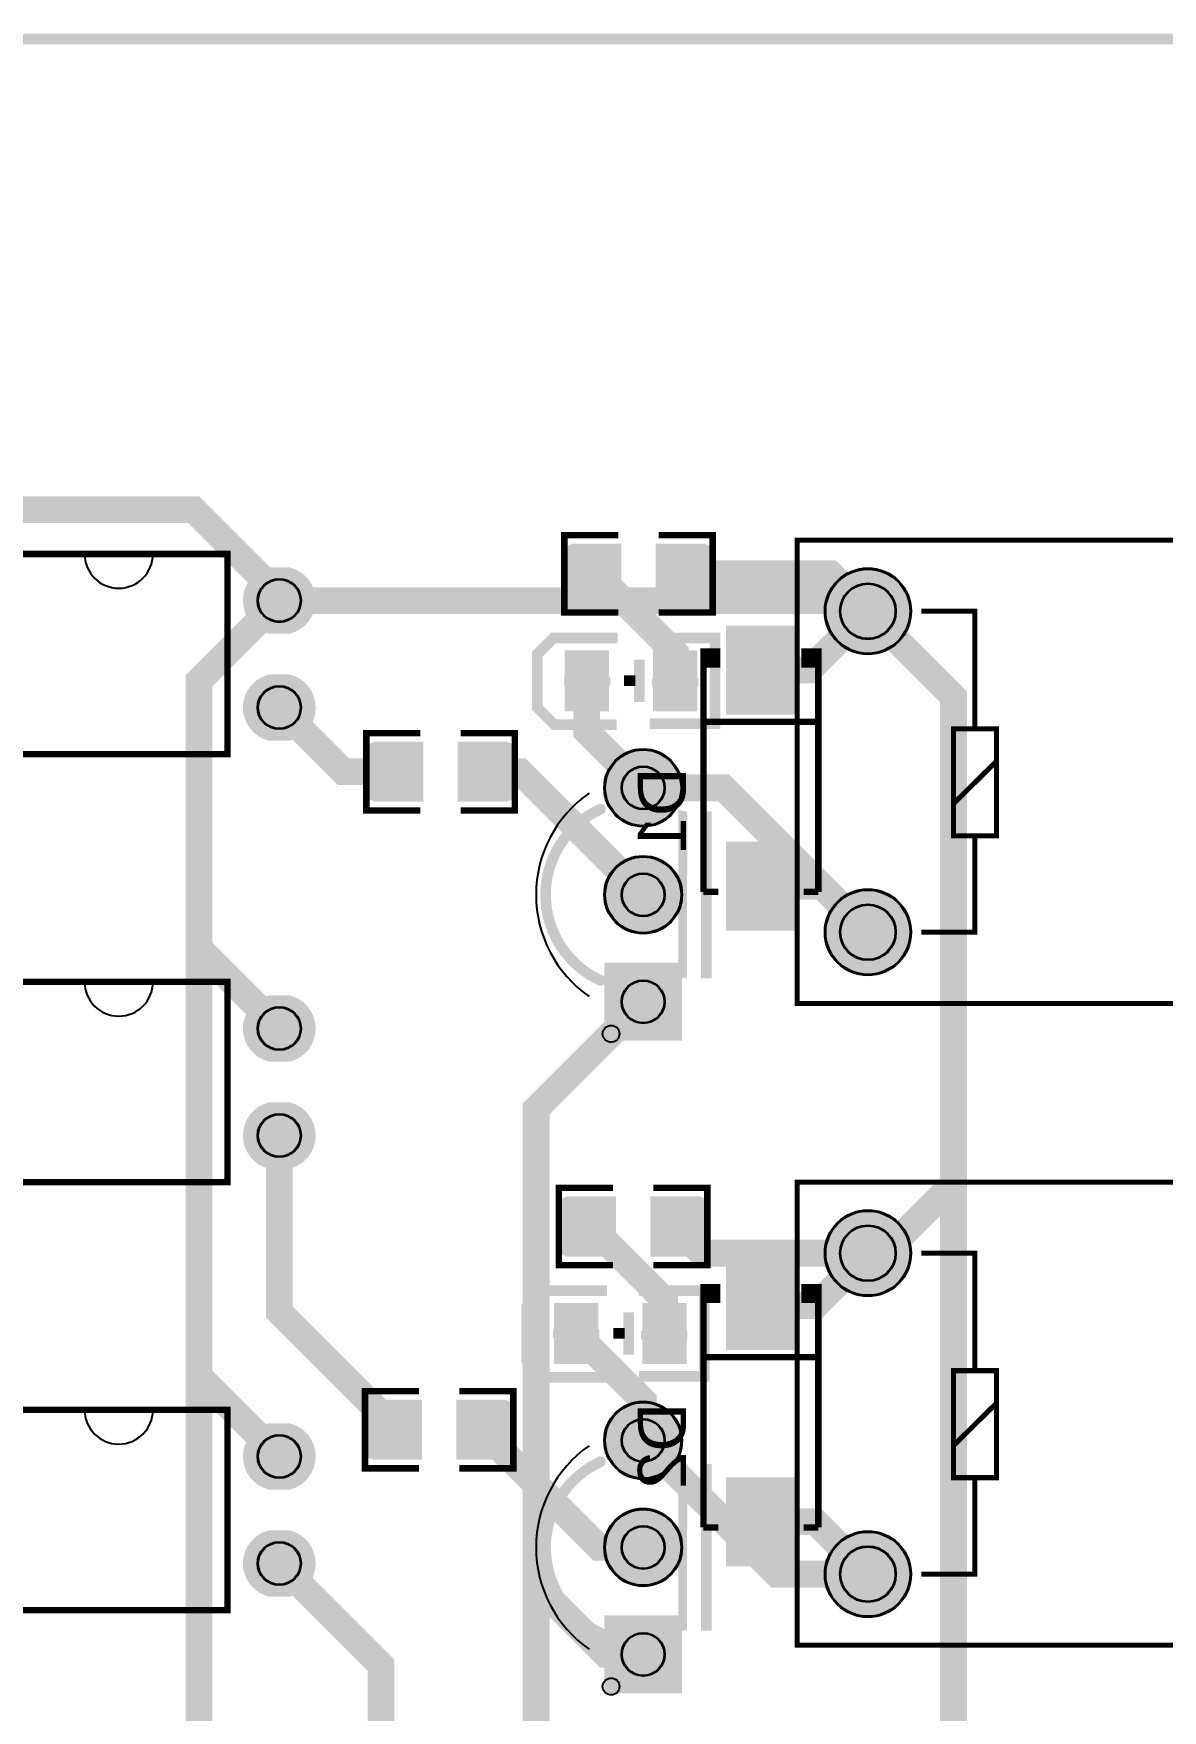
# Model space of a CAD drawing. Extents: x 2462 to 6780, y 1105 to 4890.
# Drawn here: x 4670 to 5725, y 3323 to 4890 of the extents above; entities that cross this region are included whole.
import ezdxf

# ---------------------------------------------------------------- set-up
doc = ezdxf.new("R2010")
doc.units = 9
for name, color, linetype, true_color in [('BoardOutLine', 7, 'Continuous', 0xff00ff), ('BottomLayer', 7, 'Continuous', 0x0000ff), ('BottomPasteMaskLayer', 7, 'Continuous', 0x800000), ('BottomSilkLayer', 7, 'Continuous', 0x66cc33), ('BottomSolderMaskLayer', 7, 'Continuous', 0xaa00ff), ('Document', 7, 'Continuous', 0xffffff), ('Multi-Layer', 7, 'Continuous', 0xc0c0c0), ('TopLayer', 7, 'Continuous', 0xff0000), ('TopPasteMaskLayer', 7, 'Continuous', 0x808080), ('TopSilkLayer', 7, 'Continuous', 0xffcc00), ('TopSolderMaskLayer', 7, 'Continuous', 0x800080)]:
    doc.layers.add(name, color=color, linetype=linetype, true_color=true_color)
doc.styles.get("Standard").update_dxf_attribs({"font": 'arial.ttf'})

msp = doc.modelspace()

# ---------------------------------------------------------------- hatches: boundary and pattern name
at = {"layer": 'BottomLayer'}
for points in [[(5318.109000000004, 4335.286999999997), (5381.889000000003, 4335.286999999997), (5381.889000000003, 4254.720999999998), (5318.109000000004, 4254.720999999998)], [(5318.109000000004, 4052.7149999999965), (5381.889000000003, 4052.7149999999965), (5381.889000000003, 4133.281000000003), (5318.109000000004, 4133.281000000003)], [(5318.109000000004, 3741.287000000004), (5381.889000000003, 3741.287000000004), (5381.889000000003, 3660.7209999999977), (5318.109000000004, 3660.7209999999977)], [(5318.109000000004, 3458.715000000004), (5381.889000000003, 3458.715000000004), (5381.889000000003, 3539.2810000000027), (5318.109000000004, 3539.2810000000027)]]:
    msp.add_hatch(color=256, dxfattribs=at).paths.add_polyline_path(points)
at = {"layer": 'BottomPasteMaskLayer'}
for points in [[(5318.109000000004, 4335.286999999997), (5381.889000000003, 4335.286999999997), (5381.889000000003, 4254.720999999998), (5318.109000000004, 4254.720999999998)], [(5318.109000000004, 4052.7149999999965), (5381.889000000003, 4052.7149999999965), (5381.889000000003, 4133.281000000003), (5318.109000000004, 4133.281000000003)], [(5318.109000000004, 3741.287000000004), (5381.889000000003, 3741.287000000004), (5381.889000000003, 3660.7209999999977), (5318.109000000004, 3660.7209999999977)], [(5318.109000000004, 3458.715000000004), (5381.889000000003, 3458.715000000004), (5381.889000000003, 3539.2810000000027), (5318.109000000004, 3539.2810000000027)]]:
    msp.add_hatch(color=256, dxfattribs=at).paths.add_polyline_path(points)
at = {"layer": 'BottomSilkLayer'}
for points in [[(5293.311999999998, 4297.345000000001), (5312.111000000004, 4297.345000000001), (5312.111000000004, 4315.345000000001), (5293.311999999998, 4315.345000000001)], [(5406.690000000002, 4297.345000000001), (5387.891000000003, 4297.345000000001), (5387.891000000003, 4315.345000000001), (5406.690000000002, 4315.345000000001)], [(5293.311999999998, 3703.345000000001), (5312.111000000004, 3703.345000000001), (5312.111000000004, 3721.345000000001), (5293.311999999998, 3721.345000000001)], [(5406.690000000002, 3703.345000000001), (5387.891000000003, 3703.345000000001), (5387.891000000003, 3721.345000000001), (5406.690000000002, 3721.345000000001)]]:
    msp.add_hatch(color=256, dxfattribs=at).paths.add_polyline_path(points)
at = {"layer": 'BottomSolderMaskLayer'}
for points in [[(4909.6823333333305, 4391, -0.7853981633974483), (4909.6823333333305, 4329), (4890.3176666666695, 4329, -0.7853981633974483), (4890.3176666666695, 4391)], [(5409.63, 4350, 1), (5490.37, 4350, 1)], [(5317.317326092896, 4336.5503113828745), (5382.68062425837, 4336.5503113828745), (5382.68062425837, 4253.457939479456), (5317.317326092896, 4253.457939479456)], [(4909.6823333333305, 4291, -0.7853981633974483), (4909.6823333333305, 4229), (4890.3176666666695, 4229, -0.7853981633974483), (4890.3176666666695, 4291)], [(5203.567, 4185, 1), (5276.433, 4185, 1)], [(5317.317326092896, 4051.451751332708), (5382.68062425837, 4051.451751332708), (5382.68062425837, 4134.544123236126), (5317.317326092896, 4134.544123236126)], [(5203.567, 4085, 1), (5276.433, 4085, 1)], [(5409.63, 4050, 1), (5490.37, 4050, 1)], [(5203.5669999999955, 4021.4329999999973), (5276.4330000000045, 4021.4329999999973), (5276.4330000000045, 3948.5670000000027), (5203.5669999999955, 3948.5670000000027)], [(4909.6823333333305, 3991, -0.7853981633974483), (4909.6823333333305, 3929), (4890.3176666666695, 3929, -0.7853981633974483), (4890.3176666666695, 3991)], [(4909.6823333333305, 3891, -0.7853981633974483), (4909.6823333333305, 3829), (4890.3176666666695, 3829, -0.7853981633974483), (4890.3176666666695, 3891)], [(5409.63, 3750, 1), (5490.37, 3750, 1)], [(5317.317326092896, 3742.550311382878), (5382.68062425837, 3742.550311382878), (5382.68062425837, 3659.4579394794564), (5317.317326092896, 3659.4579394794564)], [(5203.567, 3575, 1), (5276.433, 3575, 1)], [(4909.6823333333305, 3591, -0.7853981633974483), (4909.6823333333305, 3529), (4890.3176666666695, 3529, -0.7853981633974483), (4890.3176666666695, 3591)], [(5317.317326092896, 3457.451751332708), (5382.68062425837, 3457.451751332708), (5382.68062425837, 3540.5441232361263), (5317.317326092896, 3540.5441232361263)], [(5203.567, 3475, 1), (5276.433, 3475, 1)], [(4909.6823333333305, 3491, -0.7853981633974483), (4909.6823333333305, 3429), (4890.3176666666695, 3429, -0.7853981633974483), (4890.3176666666695, 3491)], [(5409.63, 3450, 1), (5490.37, 3450, 1)], [(5203.5669999999955, 3411.4329999999973), (5276.4330000000045, 3411.4329999999973), (5276.4330000000045, 3338.5670000000027), (5203.5669999999955, 3338.5670000000027)]]:
    msp.add_hatch(color=256, dxfattribs=at).paths.add_polyline_path(points)
at = {"layer": 'Document'}
for points in [[(5265.697, 4263.112999999998), (5265.697, 4306.419999999998), (5273.571000000004, 4306.419999999998), (5273.571000000004, 4263.112999999998)], [(5209.187000000005, 4280.697), (5165.879999999997, 4280.697), (5165.879999999997, 4288.571000000004), (5209.187000000005, 4288.571000000004)], [(5248.113000000005, 4287.345999999998), (5291.419999999998, 4287.345999999998), (5291.419999999998, 4279.472000000002), (5248.113000000005, 4279.472000000002)], [(5353.803, 4289.742000000002), (5346.198999999993, 4289.742000000002), (5346.198999999993, 4259.328999999998), (5353.803, 4259.328999999998)], [(5202.097999999998, 4160.462000000003), (5199.763075931594, 4159.338052403415), (5197.46431543112, 4158.141879854622), (5195.203951915508, 4156.874644524305), (5192.98418149622, 4155.537577625928), (5190.807160845463, 4154.131978219535), (5188.6750051008785, 4152.65921194958), (5186.589785810502, 4151.120709718147), (5184.553528920122, 4149.517966294694), (5182.568212804894, 4147.852538863768), (5180.635766347223, 4146.126045512105), (5178.758067062721, 4144.340163656543), (5176.936939276013, 4142.4966284142465), (5175.174152348343, 4140.597230916956), (5173.471418958441, 4138.643816570744), (5171.830393438562, 4136.638283263073), (5170.2526701671595, 4134.582579518865), (5168.739782019853, 4132.478702607339), (5167.293198880128, 4130.3286966015585), (5165.914326211161, 4128.134650392414), (5164.6045036904325, 4125.898695659129), (5163.365003908031, 4123.623004798206), (5162.197031130272, 4121.309788812727), (5161.101720129656, 4118.961295164234), (5160.08013508236, 4116.579805589154), (5159.133268534322, 4114.167633881898), (5158.262040436894, 4111.727123646859), (5157.46729725301, 4109.26064602143), (5156.749811134854, 4106.770597372237), (5156.110279173605, 4104.259396966932), (5155.549322722174, 4101.729484623655), (5155.067486791515, 4099.183318340591), (5154.665239521099, 4096.623371907848), (5154.342971724109, 4094.0521325039626), (5154.100996507688, 4091.472098279439), (5153.939548968781, 4088.8857759296006), (5153.858785965698, 4086.295678259161), (5153.858785965698, 4083.704321740839), (5153.939548968781, 4081.1142240703994), (5154.100996507688, 4078.527901720561), (5154.342971724109, 4075.9478674960374), (5154.665239521099, 4073.376628092152), (5155.067486791515, 4070.8166816594094), (5155.549322722174, 4068.270515376349), (5156.110279173605, 4065.7406030330676), (5156.749811134854, 4063.229402627763), (5157.46729725301, 4060.73935397857), (5158.262040436894, 4058.2728763531413), (5159.133268534322, 4055.8323661181057), (5160.08013508236, 4053.4201944108463), (5161.101720129656, 4051.038704835766), (5162.197031130272, 4048.6902111872732), (5163.365003908031, 4046.3769952017938), (5164.6045036904325, 4044.101304340871), (5165.914326211161, 4041.865349607586), (5167.293198880114, 4039.6713033984415), (5168.739782019853, 4037.521297392661), (5170.2526701671595, 4035.417420481139), (5171.830393438562, 4033.3617167369266), (5173.471418958441, 4031.356183429263), (5175.174152348343, 4029.402769083048), (5176.936939276013, 4027.5033715857535), (5178.758067062707, 4025.6598363434605), (5180.635766347223, 4023.8739544878954), (5182.568212804894, 4022.147461136232), (5184.553528920114, 4020.482033705306), (5186.589785810502, 4018.879290281853), (5188.6750051008785, 4017.34078805042), (5190.807160845463, 4015.868021780465), (5192.98418149622, 4014.462422374072), (5195.203951915508, 4013.1253554756986), (5197.46431543112, 4011.858120145378), (5199.763075931594, 4010.6619475965854), (5202.097999999998, 4009.537999999997), (5202.659237286054, 4009.244120561889), (5203.17880836792, 4008.881631518896), (5203.648372001255, 4008.456352305133), (5204.060389766106, 4007.9751103941962), (5204.408247089486, 4007.4456316902106), (5204.686359436309, 4006.876416495448), (5204.890261964094, 4006.2766030456405), (5205.016681201952, 4005.6558208038696), (5205.063587603225, 4005.0240358682095), (5205.030228128024, 4004.39139097507), (5204.917138332574, 4003.7680426666775), (5204.7261337713935, 4003.1639982370143), (5204.460280850144, 4002.5889550737047), (5204.123847597322, 4002.052144975256), (5203.722235144858, 4001.56218594285), (5203.2618910178935, 4001.1269438261334), (5202.750205625489, 4000.7534060440958), (5202.195393614391, 4000.447569408385), (5201.606361990227, 4000.2143438498933), (5200.992567123583, 4000.057473594272), (5200.363862936581, 3999.9794770517656), (5199.730342706964, 3999.981606386398), (5199.102177029701, 4000.063827413629), (5198.4894505372795, 4000.2248201491384), (5197.902000000002, 4000.462000000003), (5195.421209031061, 4001.6537616492533), (5192.976714351404, 4002.9183032347064), (5190.570650552472, 4004.2545205282877), (5188.205118666927, 4005.6612467129853), (5185.882184334012, 4007.137253401721), (5183.603875995759, 4008.681251710019), (5181.372183125684, 4010.291893381491), (5179.189054491588, 4011.9677719651663), (5177.056396453809, 4013.707424043623), (5174.9760713005235, 4015.5093305109112), (5172.949895621627, 4017.3719178990505), (5170.97963872234, 4019.2935597520045), (5169.067021078299, 4021.2725780459878), (5167.213712833145, 4023.3072446547085), (5165.42133234012, 4025.395782858439), (5163.691444748911, 4027.5363688954894), (5162.025560638882, 4029.7271335547302), (5160.425134700046, 4031.966163807876), (5158.891564462749, 4034.2515044799584), (5157.426189077312, 4036.5811599566296), (5156.030288144742, 4038.9530959268122), (5154.7050805992185, 4041.365241159074), (5153.451723643782, 4043.8154893102765), (5152.271311739831, 4046.301700764925), (5151.164875651368, 4048.8217045034908), (5150.133381544947, 4051.3732999981985), (5149.177730145995, 4053.9542591346217), (5148.298755952237, 4056.562328157277), (5147.49722650506, 4059.1952296376803), (5146.773841719201, 4061.850664463058), (5146.12923327164, 4064.5263138439623), (5145.563964049936, 4067.2198413391307), (5145.078527660742, 4069.9288948956782), (5144.673347998774, 4072.6511089030137), (5144.348778876636, 4075.384106258516), (5144.105103715883, 4078.1255004432787), (5143.9425352995095, 4080.8728976060884), (5143.861215586156, 4083.6238986537865), (5143.861215586156, 4086.3761013462135), (5143.9425352995095, 4089.1271023939116), (5144.105103715883, 4091.8744995567213), (5144.348778876636, 4094.615893741484), (5144.673347998774, 4097.348891096986), (5145.078527660742, 4100.071105104322), (5145.563964049936, 4102.780158660869), (5146.12923327164, 4105.473686156038), (5146.773841719201, 4108.149335536946), (5147.49722650506, 4110.80477036232), (5148.298755952237, 4113.437671842723), (5149.177730145995, 4116.045740865378), (5150.133381544947, 4118.6267000018015), (5151.164875651368, 4121.178295496509), (5152.271311739831, 4123.698299235075), (5153.451723643782, 4126.1845106897235), (5154.7050805992185, 4128.634758840926), (5156.030288144742, 4131.046904073188), (5157.426189077312, 4133.41884004337), (5158.891564462749, 4135.748495520042), (5160.425134700046, 4138.033836192124), (5162.025560638882, 4140.27286644527), (5163.691444748911, 4142.463631104514), (5165.42133234012, 4144.604217141561), (5167.213712833145, 4146.6927553452915), (5169.067021078299, 4148.727421954012), (5170.97963872234, 4150.7064402479955), (5172.949895621627, 4152.6280821009495), (5174.9760713005235, 4154.490669489089), (5177.056396453809, 4156.292575956377), (5179.189054491588, 4158.032228034834), (5181.372183125684, 4159.708106618509), (5183.603875995759, 4161.318748289981), (5185.882184334012, 4162.862746598279), (5188.205118666927, 4164.338753287015), (5190.570650552472, 4165.745479471712), (5192.976714351404, 4167.081696765294), (5195.421209031061, 4168.346238350747), (5197.902000000002, 4169.537999999997), (5198.4894505372795, 4169.775179850862), (5199.102177029701, 4169.936172586371), (5199.730342706964, 4170.018393613602), (5200.363862936581, 4170.020522948234), (5200.992567123583, 4169.942526405728), (5201.606361990227, 4169.785656150107), (5202.195393614391, 4169.552430591615), (5202.750205625489, 4169.246593955904), (5203.2618910178935, 4168.873056173867), (5203.722235144858, 4168.43781405715), (5204.123847597322, 4167.947855024744), (5204.460280850144, 4167.411044926295), (5204.7261337713935, 4166.836001762986), (5204.917138332574, 4166.2319573333225), (5205.030228128024, 4165.60860902493), (5205.063587603225, 4164.9759641317905), (5205.016681201952, 4164.34417919613), (5204.890261964094, 4163.7233969543595), (5204.686359436309, 4163.123583504552), (5204.408247089486, 4162.554368309789), (5204.060389766106, 4162.024889605804), (5203.648372001255, 4161.543647694867), (5203.17880836792, 4161.118368481104), (5202.659237286054, 4160.755879438111), (5202.097999999998, 4160.462000000003)], [(5272.847000000002, 4006.392), (5272.847000000002, 4164.540000000001), (5281.180000000008, 4162.687999999998), (5280.995000000003, 4007.5030000000006)], [(5353.803, 4098.256000000001), (5346.198999999993, 4098.256000000001), (5346.198999999993, 4128.669000000002), (5353.803, 4128.669000000002)], [(5375.345000000001, 4109.661), (5324.656999999999, 4109.661), (5324.656999999999, 4117.263999999999), (5375.345000000001, 4117.263999999999)], [(5255.697, 3653.1129999999976), (5255.697, 3696.4199999999983), (5263.571000000004, 3696.4199999999983), (5263.571000000004, 3653.1129999999976)], [(5353.803, 3695.7419999999984), (5346.198999999993, 3695.7419999999984), (5346.198999999993, 3665.3290000000015), (5353.803, 3665.3290000000015)], [(5199.187000000005, 3670.697), (5155.879999999997, 3670.697), (5155.879999999997, 3678.5710000000036), (5199.187000000005, 3678.5710000000036)], [(5238.113000000005, 3677.3459999999977), (5281.419999999998, 3677.3459999999977), (5281.419999999998, 3669.4720000000016), (5238.113000000005, 3669.4720000000016)], [(5202.097999999998, 3550.462000000003), (5199.763075931594, 3549.3380524034146), (5197.46431543112, 3548.141879854622), (5195.203951915508, 3546.874644524305), (5192.98418149622, 3545.537577625928), (5190.807160845463, 3544.131978219535), (5188.6750051008785, 3542.65921194958), (5186.589785810502, 3541.120709718147), (5184.553528920122, 3539.517966294694), (5182.568212804894, 3537.852538863768), (5180.635766347223, 3536.1260455121046), (5178.758067062721, 3534.340163656543), (5176.936939276013, 3532.4966284142465), (5175.174152348343, 3530.5972309169556), (5173.471418958441, 3528.643816570744), (5171.830393438562, 3526.6382832630734), (5170.2526701671595, 3524.582579518865), (5168.739782019853, 3522.478702607339), (5167.293198880128, 3520.3286966015585), (5165.914326211161, 3518.134650392414), (5164.6045036904325, 3515.898695659129), (5163.365003908031, 3513.6230047982062), (5162.197031130272, 3511.3097888127268), (5161.101720129656, 3508.961295164234), (5160.08013508236, 3506.5798055891537), (5159.133268534322, 3504.167633881898), (5158.262040436894, 3501.7271236468587), (5157.46729725301, 3499.26064602143), (5156.749811134854, 3496.770597372237), (5156.110279173605, 3494.2593969669324), (5155.549322722174, 3491.7294846236546), (5155.067486791515, 3489.1833183405906), (5154.665239521099, 3486.623371907848), (5154.342971724109, 3484.0521325039626), (5154.100996507688, 3481.472098279439), (5153.939548968781, 3478.8857759296006), (5153.858785965698, 3476.295678259161), (5153.858785965698, 3473.704321740839), (5153.939548968781, 3471.1142240703994), (5154.100996507688, 3468.527901720561), (5154.342971724109, 3465.9478674960374), (5154.665239521099, 3463.376628092152), (5155.067486791515, 3460.8166816594094), (5155.549322722174, 3458.270515376349), (5156.110279173605, 3455.7406030330676), (5156.749811134854, 3453.229402627763), (5157.46729725301, 3450.73935397857), (5158.262040436894, 3448.2728763531413), (5159.133268534322, 3445.8323661181057), (5160.08013508236, 3443.4201944108463), (5161.101720129656, 3441.038704835766), (5162.197031130272, 3438.6902111872732), (5163.365003908031, 3436.3769952017938), (5164.6045036904325, 3434.101304340871), (5165.914326211161, 3431.865349607586), (5167.293198880114, 3429.6713033984415), (5168.739782019853, 3427.521297392661), (5170.2526701671595, 3425.417420481139), (5171.830393438562, 3423.3617167369266), (5173.471418958441, 3421.356183429263), (5175.174152348343, 3419.402769083048), (5176.936939276013, 3417.5033715857535), (5178.758067062707, 3415.6598363434605), (5180.635766347223, 3413.8739544878954), (5182.568212804894, 3412.147461136232), (5184.553528920114, 3410.482033705306), (5186.589785810502, 3408.879290281853), (5188.6750051008785, 3407.34078805042), (5190.807160845463, 3405.868021780465), (5192.98418149622, 3404.462422374072), (5195.203951915508, 3403.1253554756986), (5197.46431543112, 3401.858120145378), (5199.763075931594, 3400.6619475965854), (5202.097999999998, 3399.537999999997), (5202.659237286054, 3399.244120561889), (5203.17880836792, 3398.881631518896), (5203.648372001255, 3398.456352305133), (5204.060389766106, 3397.9751103941962), (5204.408247089486, 3397.4456316902106), (5204.686359436309, 3396.876416495448), (5204.890261964094, 3396.2766030456405), (5205.016681201952, 3395.6558208038696), (5205.063587603225, 3395.0240358682095), (5205.030228128024, 3394.39139097507), (5204.917138332574, 3393.7680426666775), (5204.7261337713935, 3393.1639982370143), (5204.460280850144, 3392.5889550737047), (5204.123847597322, 3392.052144975256), (5203.722235144858, 3391.56218594285), (5203.2618910178935, 3391.1269438261334), (5202.750205625489, 3390.7534060440958), (5202.195393614391, 3390.447569408385), (5201.606361990227, 3390.2143438498933), (5200.992567123583, 3390.057473594272), (5200.363862936581, 3389.9794770517656), (5199.730342706964, 3389.981606386398), (5199.102177029701, 3390.063827413629), (5198.4894505372795, 3390.2248201491384), (5197.902000000002, 3390.462000000003), (5195.421209031061, 3391.6537616492533), (5192.976714351404, 3392.9183032347064), (5190.570650552472, 3394.2545205282877), (5188.205118666927, 3395.6612467129853), (5185.882184334012, 3397.137253401721), (5183.603875995759, 3398.681251710019), (5181.372183125684, 3400.291893381491), (5179.189054491588, 3401.9677719651663), (5177.056396453809, 3403.707424043623), (5174.9760713005235, 3405.5093305109112), (5172.949895621627, 3407.3719178990505), (5170.97963872234, 3409.2935597520045), (5169.067021078299, 3411.2725780459878), (5167.213712833145, 3413.3072446547085), (5165.42133234012, 3415.395782858439), (5163.691444748911, 3417.5363688954894), (5162.025560638882, 3419.7271335547302), (5160.425134700046, 3421.966163807876), (5158.891564462749, 3424.2515044799584), (5157.426189077312, 3426.5811599566296), (5156.030288144742, 3428.9530959268122), (5154.7050805992185, 3431.365241159074), (5153.451723643782, 3433.8154893102765), (5152.271311739831, 3436.301700764925), (5151.164875651368, 3438.8217045034908), (5150.133381544947, 3441.3732999981985), (5149.177730145995, 3443.9542591346217), (5148.298755952237, 3446.562328157277), (5147.49722650506, 3449.1952296376803), (5146.773841719201, 3451.850664463058), (5146.12923327164, 3454.5263138439623), (5145.563964049936, 3457.2198413391307), (5145.078527660742, 3459.9288948956782), (5144.673347998774, 3462.6511089030137), (5144.348778876636, 3465.384106258516), (5144.105103715883, 3468.1255004432787), (5143.9425352995095, 3470.8728976060884), (5143.861215586156, 3473.6238986537865), (5143.861215586156, 3476.3761013462135), (5143.9425352995095, 3479.1271023939116), (5144.105103715883, 3481.8744995567213), (5144.348778876636, 3484.615893741484), (5144.673347998774, 3487.3488910969863), (5145.078527660742, 3490.0711051043218), (5145.563964049936, 3492.7801586608693), (5146.12923327164, 3495.4736861560377), (5146.773841719201, 3498.1493355369457), (5147.49722650506, 3500.8047703623197), (5148.298755952237, 3503.437671842723), (5149.177730145995, 3506.0457408653783), (5150.133381544947, 3508.6267000018015), (5151.164875651368, 3511.1782954965092), (5152.271311739831, 3513.698299235075), (5153.451723643782, 3516.1845106897235), (5154.7050805992185, 3518.634758840926), (5156.030288144742, 3521.0469040731878), (5157.426189077312, 3523.4188400433704), (5158.891564462749, 3525.7484955200416), (5160.425134700046, 3528.033836192124), (5162.025560638882, 3530.2728664452698), (5163.691444748911, 3532.463631104514), (5165.42133234012, 3534.604217141561), (5167.213712833145, 3536.6927553452915), (5169.067021078299, 3538.7274219540122), (5170.97963872234, 3540.7064402479955), (5172.949895621627, 3542.6280821009495), (5174.9760713005235, 3544.4906694890888), (5177.056396453809, 3546.292575956377), (5179.189054491588, 3548.0322280348337), (5181.372183125684, 3549.708106618509), (5183.603875995759, 3551.318748289981), (5185.882184334012, 3552.862746598279), (5188.205118666927, 3554.3387532870147), (5190.570650552472, 3555.7454794717123), (5192.976714351404, 3557.0816967652936), (5195.421209031061, 3558.3462383507467), (5197.902000000002, 3559.537999999997), (5198.4894505372795, 3559.7751798508616), (5199.102177029701, 3559.936172586371), (5199.730342706964, 3560.018393613602), (5200.363862936581, 3560.0205229482344), (5200.992567123583, 3559.942526405728), (5201.606361990227, 3559.7856561501067), (5202.195393614391, 3559.552430591615), (5202.750205625489, 3559.2465939559042), (5203.2618910178935, 3558.8730561738666), (5203.722235144858, 3558.43781405715), (5204.123847597322, 3557.947855024744), (5204.460280850144, 3557.4110449262953), (5204.7261337713935, 3556.8360017629857), (5204.917138332574, 3556.2319573333225), (5205.030228128024, 3555.60860902493), (5205.063587603225, 3554.9759641317905), (5205.016681201952, 3554.3441791961304), (5204.890261964094, 3553.7233969543595), (5204.686359436309, 3553.123583504552), (5204.408247089486, 3552.5543683097894), (5204.060389766106, 3552.0248896058038), (5203.648372001255, 3551.543647694867), (5203.17880836792, 3551.118368481104), (5202.659237286054, 3550.755879438111), (5202.097999999998, 3550.462000000003)], [(5272.847000000002, 3396.392), (5272.847000000002, 3554.540000000001), (5281.180000000008, 3552.6879999999983), (5280.995000000003, 3397.5030000000006)], [(5353.803, 3504.256000000001), (5346.198999999993, 3504.256000000001), (5346.198999999993, 3534.668999999998), (5353.803, 3534.668999999998)], [(5375.345000000001, 3515.661), (5324.656999999999, 3515.661), (5324.656999999999, 3523.263999999999), (5375.345000000001, 3523.263999999999)]]:
    msp.add_hatch(color=256, dxfattribs=at).paths.add_polyline_path(points)
at = {"layer": 'Multi-Layer'}
for points in [[(4909.369999999995, 4390, -0.7853981633974483), (4909.369999999995, 4330), (4890.630000000005, 4330, -0.7853981633974483), (4890.630000000005, 4390)], [(5410.63, 4350, 1), (5489.37, 4350, 1)], [(4909.369999999995, 4290, -0.7853981633974483), (4909.369999999995, 4230), (4890.630000000005, 4230, -0.7853981633974483), (4890.630000000005, 4290)], [(5204.567, 4185, 1), (5275.433, 4185, 1)], [(5204.567, 4085, 1), (5275.433, 4085, 1)], [(5410.63, 4050, 1), (5489.37, 4050, 1)], [(5204.5669999999955, 4020.4329999999973), (5275.4330000000045, 4020.4329999999973), (5275.4330000000045, 3949.5670000000027), (5204.5669999999955, 3949.5670000000027)], [(4909.369999999995, 3990, -0.7853981633974483), (4909.369999999995, 3930), (4890.630000000005, 3930, -0.7853981633974483), (4890.630000000005, 3990)], [(4909.369999999995, 3890, -0.7853981633974483), (4909.369999999995, 3830), (4890.630000000005, 3830, -0.7853981633974483), (4890.630000000005, 3890)], [(5410.63, 3750, 1), (5489.37, 3750, 1)], [(5204.567, 3575, 1), (5275.433, 3575, 1)], [(4909.369999999995, 3590, -0.7853981633974483), (4909.369999999995, 3530), (4890.630000000005, 3530, -0.7853981633974483), (4890.630000000005, 3590)], [(5204.567, 3475, 1), (5275.433, 3475, 1)], [(4909.369999999995, 3490, -0.7853981633974483), (4909.369999999995, 3430), (4890.630000000005, 3430, -0.7853981633974483), (4890.630000000005, 3490)], [(5410.63, 3450, 1), (5489.37, 3450, 1)], [(5204.5669999999955, 3410.4329999999973), (5275.4330000000045, 3410.4329999999973), (5275.4330000000045, 3339.5670000000027), (5204.5669999999955, 3339.5670000000027)]]:
    msp.add_hatch(color=256, dxfattribs=at).paths.add_polyline_path(points)
at = {"layer": 'TopLayer'}
for points in [[(5218.551999999996, 4412.106), (5218.551999999996, 4357.894), (5173.963999999993, 4357.894), (5173.963999999993, 4412.106)], [(5252.707999999999, 4412.106), (5252.707999999999, 4357.894), (5297.295999999995, 4357.894), (5297.295999999995, 4412.106)], [(5206.985000000001, 4257.449999999997), (5167.614999999998, 4257.449999999997), (5167.614999999998, 4312.550000000003), (5206.985000000001, 4312.550000000003)], [(5289.684999999998, 4257.449999999997), (5250.315000000002, 4257.449999999997), (5250.315000000002, 4312.550000000003), (5289.684999999998, 4312.550000000003)], [(5033.551999999996, 4172.894), (5033.551999999996, 4227.106), (4988.963999999993, 4227.106), (4988.963999999993, 4172.894)], [(5067.707999999999, 4172.894), (5067.707999999999, 4227.106), (5112.295999999995, 4227.106), (5112.295999999995, 4172.894)], [(5213.551999999996, 3802.1059999999998), (5213.551999999996, 3747.8940000000002), (5168.963999999993, 3747.8940000000002), (5168.963999999993, 3802.1059999999998)], [(5247.707999999999, 3802.1059999999998), (5247.707999999999, 3747.8940000000002), (5292.295999999995, 3747.8940000000002), (5292.295999999995, 3802.1059999999998)], [(5196.985000000001, 3647.449999999997), (5157.614999999998, 3647.449999999997), (5157.614999999998, 3702.550000000003), (5196.985000000001, 3702.550000000003)], [(5279.684999999998, 3647.449999999997), (5240.315000000002, 3647.449999999997), (5240.315000000002, 3702.550000000003), (5279.684999999998, 3702.550000000003)], [(5032.292000000001, 3557.8940000000002), (5032.292000000001, 3612.1059999999998), (4987.704000000005, 3612.1059999999998), (4987.704000000005, 3557.8940000000002)], [(5066.448000000004, 3557.8940000000002), (5066.448000000004, 3612.1059999999998), (5111.036000000007, 3612.1059999999998), (5111.036000000007, 3557.8940000000002)]]:
    msp.add_hatch(color=256, dxfattribs=at).paths.add_polyline_path(points)
at = {"layer": 'TopPasteMaskLayer'}
for points in [[(5217.914000000004, 4410.197), (5217.9130000000005, 4393.6630000000005), (5200.394, 4393.6630000000005), (5200.394, 4375.947), (5217.716, 4375.947), (5217.914000000004, 4359.804), (5215.945, 4357.834999999999), (5170.669999999998, 4357.834999999999), (5168.701000000001, 4359.804), (5168.701000000001, 4410.197), (5170.669999999998, 4412.166000000001), (5215.945, 4412.166000000001)], [(5302.560000000005, 4410.197), (5302.560000000005, 4359.804), (5300.591, 4357.834999999999), (5255.315000000002, 4357.834999999999), (5253.347000000002, 4359.804), (5253.149000000005, 4375.947), (5270.8659999999945, 4375.947), (5270.8659999999945, 4393.6630000000005), (5253.542999999998, 4393.6630000000005), (5253.347000000002, 4410.197), (5255.315000000002, 4412.166000000001), (5300.591, 4412.166000000001)], [(5206.985000000001, 4257.449999999997), (5167.614999999998, 4257.449999999997), (5167.614999999998, 4312.550000000003), (5206.985000000001, 4312.550000000003)], [(5289.684999999998, 4257.449999999997), (5250.315000000002, 4257.449999999997), (5250.315000000002, 4312.550000000003), (5289.684999999998, 4312.550000000003)], [(4983.699999999997, 4174.803), (4983.699999999997, 4225.196), (4985.668999999994, 4227.165000000001), (5030.945, 4227.165000000001), (5032.9130000000005, 4225.196), (5033.110999999997, 4209.053), (5015.394, 4209.053), (5015.394, 4191.3369999999995), (5032.717000000004, 4191.3369999999995), (5032.9130000000005, 4174.803), (5030.945, 4172.833999999999), (4985.668999999994, 4172.833999999999)], [(5068.346000000005, 4174.803), (5068.347000000002, 4191.3369999999995), (5085.8659999999945, 4191.3369999999995), (5085.8659999999945, 4209.053), (5068.544000000002, 4209.053), (5068.346000000005, 4225.196), (5070.315000000002, 4227.165000000001), (5115.590000000004, 4227.165000000001), (5117.559000000001, 4225.196), (5117.559000000001, 4174.803), (5115.590000000004, 4172.833999999999), (5070.315000000002, 4172.833999999999)], [(5212.914000000004, 3800.197), (5212.9130000000005, 3783.6630000000005), (5195.394, 3783.6630000000005), (5195.394, 3765.947), (5212.716, 3765.947), (5212.914000000004, 3749.804), (5210.945, 3747.834999999999), (5165.669999999998, 3747.834999999999), (5163.701000000001, 3749.804), (5163.701000000001, 3800.197), (5165.669999999998, 3802.166000000001), (5210.945, 3802.166000000001)], [(5297.560000000005, 3800.197), (5297.560000000005, 3749.804), (5295.591, 3747.834999999999), (5250.315000000002, 3747.834999999999), (5248.347000000002, 3749.804), (5248.149000000005, 3765.947), (5265.8659999999945, 3765.947), (5265.8659999999945, 3783.6630000000005), (5248.542999999998, 3783.6630000000005), (5248.347000000002, 3800.197), (5250.315000000002, 3802.166000000001), (5295.591, 3802.166000000001)], [(5196.985000000001, 3647.449999999997), (5157.614999999998, 3647.449999999997), (5157.614999999998, 3702.550000000003), (5196.985000000001, 3702.550000000003)], [(5279.684999999998, 3647.449999999997), (5240.315000000002, 3647.449999999997), (5240.315000000002, 3702.550000000003), (5279.684999999998, 3702.550000000003)], [(4982.439999999995, 3559.803), (4982.439999999995, 3610.196), (4984.409, 3612.165000000001), (5029.684999999998, 3612.165000000001), (5031.652999999998, 3610.196), (5031.850999999995, 3594.053), (5014.1340000000055, 3594.053), (5014.1340000000055, 3576.3369999999995), (5031.457000000002, 3576.3369999999995), (5031.652999999998, 3559.803), (5029.684999999998, 3557.833999999999), (4984.409, 3557.833999999999)], [(5067.085999999996, 3559.803), (5067.0869999999995, 3576.3369999999995), (5084.606, 3576.3369999999995), (5084.606, 3594.053), (5067.284, 3594.053), (5067.085999999996, 3610.196), (5069.055, 3612.165000000001), (5114.330000000002, 3612.165000000001), (5116.298999999999, 3610.196), (5116.298999999999, 3559.803), (5114.330000000002, 3557.833999999999), (5069.055, 3557.833999999999)]]:
    msp.add_hatch(color=256, dxfattribs=at).paths.add_polyline_path(points)
at = {"layer": 'TopSolderMaskLayer'}
for points in [[(5219.551910289767, 4413.105981554239), (5219.551910289767, 4356.894018445761), (5172.963910289764, 4356.894018445761), (5172.963910289764, 4413.105981554239)], [(5251.708089710235, 4413.105981554239), (5251.708089710235, 4356.894018445761), (5298.296089710231, 4356.894018445761), (5298.296089710231, 4413.105981554239)], [(4909.6823333333305, 4391, -0.7853981633974483), (4909.6823333333305, 4329), (4890.3176666666695, 4329, -0.7853981633974483), (4890.3176666666695, 4391)], [(5409.63, 4350, 1), (5490.37, 4350, 1)], [(5207.985000000008, 4256.450000000001), (5166.614999999991, 4256.450000000001), (5166.614999999991, 4313.549999999999), (5207.985000000008, 4313.549999999999)], [(5290.685000000005, 4256.450000000001), (5249.314999999995, 4256.450000000001), (5249.314999999995, 4313.549999999999), (5290.685000000005, 4313.549999999999)], [(4909.6823333333305, 4291, -0.7853981633974483), (4909.6823333333305, 4229), (4890.3176666666695, 4229, -0.7853981633974483), (4890.3176666666695, 4291)], [(5034.551910289767, 4171.894018445761), (5034.551910289767, 4228.105981554239), (4987.963910289764, 4228.105981554239), (4987.963910289764, 4171.894018445761)], [(5066.708089710235, 4171.894018445761), (5066.708089710235, 4228.105981554239), (5113.296089710231, 4228.105981554239), (5113.296089710231, 4171.894018445761)], [(5203.567, 4185, 1), (5276.433, 4185, 1)], [(5203.567, 4085, 1), (5276.433, 4085, 1)], [(5409.63, 4050, 1), (5490.37, 4050, 1)], [(5203.5669999999955, 4021.4329999999973), (5276.4330000000045, 4021.4329999999973), (5276.4330000000045, 3948.5670000000027), (5203.5669999999955, 3948.5670000000027)], [(4909.6823333333305, 3991, -0.7853981633974483), (4909.6823333333305, 3929), (4890.3176666666695, 3929, -0.7853981633974483), (4890.3176666666695, 3991)], [(4909.6823333333305, 3891, -0.7853981633974483), (4909.6823333333305, 3829), (4890.3176666666695, 3829, -0.7853981633974483), (4890.3176666666695, 3891)], [(5214.551910289767, 3803.1059815542394), (5214.551910289767, 3746.8940184457606), (5167.963910289764, 3746.8940184457606), (5167.963910289764, 3803.1059815542394)], [(5246.708089710235, 3803.1059815542394), (5246.708089710235, 3746.8940184457606), (5293.296089710231, 3746.8940184457606), (5293.296089710231, 3803.1059815542394)], [(5409.63, 3750, 1), (5490.37, 3750, 1)], [(5197.985000000008, 3646.4500000000007), (5156.614999999991, 3646.4500000000007), (5156.614999999991, 3703.5499999999993), (5197.985000000008, 3703.5499999999993)], [(5280.685000000005, 3646.4500000000007), (5239.314999999995, 3646.4500000000007), (5239.314999999995, 3703.5499999999993), (5280.685000000005, 3703.5499999999993)], [(5033.291910289765, 3556.8940184457606), (5033.291910289765, 3613.1059815542394), (4986.703910289769, 3613.1059815542394), (4986.703910289769, 3556.8940184457606)], [(5065.448089710233, 3556.8940184457606), (5065.448089710233, 3613.1059815542394), (5112.036089710236, 3613.1059815542394), (5112.036089710236, 3556.8940184457606)], [(5203.567, 3575, 1), (5276.433, 3575, 1)], [(4909.6823333333305, 3591, -0.7853981633974483), (4909.6823333333305, 3529), (4890.3176666666695, 3529, -0.7853981633974483), (4890.3176666666695, 3591)], [(5203.567, 3475, 1), (5276.433, 3475, 1)], [(4909.6823333333305, 3491, -0.7853981633974483), (4909.6823333333305, 3429), (4890.3176666666695, 3429, -0.7853981633974483), (4890.3176666666695, 3491)], [(5409.63, 3450, 1), (5490.37, 3450, 1)], [(5203.5669999999955, 3411.4329999999973), (5276.4330000000045, 3411.4329999999973), (5276.4330000000045, 3338.5670000000027), (5203.5669999999955, 3338.5670000000027)]]:
    msp.add_hatch(color=256, dxfattribs=at).paths.add_polyline_path(points)

# ---------------------------------------------------------------- linework, layer by layer
at = {"layer": 'BoardOutLine', "const_width": 10}
msp.add_lwpolyline([(2467, 4640), (2467, 4885), (6754, 4885), (6754, 1110), (2467, 1110), (2467, 4640)], close=True, dxfattribs=at)
at = {"layer": 'BottomLayer', "const_width": 25}
for points in [[(4165, 4380), (4230, 4445), (4820, 4445), (4900, 4365), (4900, 4360)], [(4900, 4360), (5440, 4360), (5450, 4350)], [(5450, 4350), (5395, 4295), (5350, 4295)], [(5450, 4050), (5407, 4093), (5350, 4093)], [(5240, 3985), (5140, 3885), (5140, 3440), (5205, 3375), (5240, 3375)], [(5450, 3750), (5401, 3701), (5350, 3701)], [(5450, 3450), (5401, 3499), (5350, 3499)], [(5140, 3440), (5140, 2880), (5240, 2780)]]:
    msp.add_lwpolyline(points, dxfattribs=at)
at = {"layer": 'BottomSilkLayer', "const_width": 6}
for points in [[(5296.311999999998, 4300.344000000001), (5296.311999999998, 4087.6540000000023)], [(5403.689999999995, 4300.344000000001), (5403.689999999995, 4087.6540000000023)], [(5296.311999999998, 4246.714), (5403.689999999995, 4246.714)], [(5296.311999999998, 4087.6540000000023), (5310.110999999997, 4087.6540000000023)], [(5403.689999999995, 4087.6540000000023), (5389.890999999996, 4087.6540000000023)], [(5296.311999999998, 3706.3439999999973), (5296.311999999998, 3493.6540000000023)], [(5403.689999999995, 3706.3439999999973), (5403.689999999995, 3493.6540000000023)], [(5296.311999999998, 3652.714), (5403.689999999995, 3652.714)], [(5296.311999999998, 3493.6540000000023), (5310.110999999997, 3493.6540000000023)], [(5403.689999999995, 3493.6540000000023), (5389.890999999996, 3493.6540000000023)]]:
    msp.add_lwpolyline(points, dxfattribs=at)
at = {"layer": 'BottomSolderMaskLayer'}
for centre, radius in [((5450, 4350), 40.37), ((4900, 4360), 20.341166666666666), ((5450, 4350), 26.2410127000254), ((4900, 4260), 20.341166666666666), ((5240, 4185), 36.433), ((5240, 4185), 20.240555555555556), ((5240, 4085), 36.433), ((5240, 4085), 20.240555555555556), ((5450, 4050), 40.37), ((5450, 4050), 26.2410127000254), ((5240, 3985), 20.240555555555556), ((4900, 3960), 20.341166666666666), ((4900, 3860), 20.341166666666666), ((5450, 3750), 40.37), ((5450, 3750), 26.2410127000254), ((5240, 3575), 36.433), ((5240, 3575), 20.240555555555556), ((4900, 3560), 20.341166666666666), ((5240, 3475), 36.433), ((4900, 3460), 20.341166666666666), ((5240, 3475), 20.240555555555556), ((5450, 3450), 40.37), ((5450, 3450), 26.2410127000254), ((5240, 3375), 20.240555555555556)]:
    msp.add_circle(centre, radius, dxfattribs=at)
at = {"layer": 'Document'}
for centre in [(5210, 3955), (5210, 3345)]:
    msp.add_circle(centre, 7.87, dxfattribs=at)
at = {"layer": 'Multi-Layer'}
for centre, radius in [((5450, 4350), 39.37), ((4900, 4360), 19.685), ((5450, 4350), 25.591), ((4900, 4260), 19.685), ((5240, 4185), 35.433), ((5240, 4185), 19.685), ((5240, 4085), 35.433), ((5240, 4085), 19.685), ((5450, 4050), 39.37), ((5450, 4050), 25.591), ((5240, 3985), 19.685), ((4900, 3960), 19.685), ((4900, 3860), 19.685), ((5450, 3750), 39.37), ((5450, 3750), 25.591), ((5240, 3575), 35.433), ((5240, 3575), 19.685), ((4900, 3560), 19.685), ((5240, 3475), 35.433), ((4900, 3460), 19.685), ((5240, 3475), 19.685), ((5450, 3450), 39.37), ((5450, 3450), 25.591), ((5240, 3375), 19.685)]:
    msp.add_circle(centre, radius, dxfattribs=at)
at = {"layer": 'TopLayer', "const_width": 25}
for points in [[(5196.260000000002, 4385), (5270, 4311.260000000002), (5270, 4285)], [(5275, 4385), (5415, 4385), (5450, 4350)], [(4900, 4360), (4825, 4285), (4825, 4035), (4900, 3960)], [(5450, 4350), (5530, 4270), (5530, 3815), (5465, 3750), (5450, 3750)], [(5187.299999999996, 4285), (5187.299999999996, 4237.700000000001), (5240, 4185)], [(4900, 4260), (4960, 4200), (5011.260000000002, 4200)], [(5090, 4200), (5125, 4200), (5240, 4085)], [(5240, 4185), (5315, 4185), (5450, 4050)], [(4825, 4035), (4825, 3635), (4900, 3560)], [(5010, 3585), (4900, 3695), (4900, 3860)], [(5530, 3815), (5530, 3230), (5450, 3150)], [(5191.260000000002, 3775), (5260, 3706.260000000002), (5260, 3675)], [(5270, 3775), (5295, 3750), (5450, 3750)], [(5177.299999999996, 3675), (5240, 3612.2999999999993), (5240, 3575)], [(4825, 3635), (4825, 3235), (4900, 3160)], [(5088.739999999998, 3585), (5198.739999999998, 3475), (5240, 3475)], [(5240, 3575), (5365, 3450), (5450, 3450)], [(4995, 2985), (4995, 3365), (4900, 3460)]]:
    msp.add_lwpolyline(points, dxfattribs=at)
at = {"layer": 'TopSilkLayer'}
for points, const_width in [([(5216.881999999998, 4421.106), (5166.293999999994, 4421.106), (5166.293999999994, 4348.894), (5216.881999999998, 4348.894)], 6), ([(5254.377999999997, 4421.106), (5304.966, 4421.106), (5304.966, 4348.894), (5254.377999999997, 4348.894)], 6), ([(5550, 4240.200000000001), (5570.100000000006, 4240.200000000001), (5570.100000000006, 4140.200000000001), (5550, 4140.200000000001), (5529.899999999994, 4140.200000000001), (5529.899999999994, 4240.200000000001), (5550, 4240.200000000001), (5550, 4350), (5500, 4350)], 4.724), ([(5215.100000000006, 4243.950000000001), (5157.0999999999985, 4243.950000000001), (5141.0999999999985, 4259.949999999997), (5141.0999999999985, 4309.949999999997), (5156.0999999999985, 4324.949999999997), (5216.0999999999985, 4324.949999999997)], 10), ([(5246.0999999999985, 4244.949999999997), (5307.0999999999985, 4244.949999999997), (5307.0999999999985, 4324.949999999997), (5246.0999999999985, 4324.949999999997)], 10), ([(5236.523999999998, 4304.684999999998), (5236.523999999998, 4265.305)], 10), ([(5232.5899999999965, 4285), (5222, 4285)], 10), ([(5031.881999999998, 4163.894), (4981.293999999994, 4163.894), (4981.293999999994, 4236.106), (5031.881999999998, 4236.106)], 6), ([(5069.377999999997, 4163.894), (5119.966, 4163.894), (5119.966, 4236.106), (5069.377999999997, 4236.106)], 6), ([(5529.899999999994, 4170.100000000002), (5570.100000000006, 4209.799999999999)], 4.724), ([(5299.049999999996, 4162.9490000000005), (5299.049999999996, 4007.0509999999995)], 10), ([(5500, 4050), (5550, 4050), (5550, 4140.200000000001)], 4.724), ([(5211.881999999998, 3811.1059999999998), (5161.293999999994, 3811.1059999999998), (5161.293999999994, 3738.8940000000002), (5211.881999999998, 3738.8940000000002)], 6), ([(5249.377999999997, 3811.1059999999998), (5299.966, 3811.1059999999998), (5299.966, 3738.8940000000002), (5249.377999999997, 3738.8940000000002)], 6), ([(5550, 3640.2000000000007), (5570.100000000006, 3640.2000000000007), (5570.100000000006, 3540.2000000000007), (5550, 3540.2000000000007), (5529.899999999994, 3540.2000000000007), (5529.899999999994, 3640.2000000000007), (5550, 3640.2000000000007), (5550, 3750), (5500, 3750)], 4.724), ([(5205.100000000006, 3633.9500000000007), (5147.0999999999985, 3633.9500000000007), (5131.0999999999985, 3649.949999999997), (5131.0999999999985, 3699.949999999997), (5146.0999999999985, 3714.949999999997), (5206.0999999999985, 3714.949999999997)], 10), ([(5236.0999999999985, 3634.949999999997), (5297.0999999999985, 3634.949999999997), (5297.0999999999985, 3714.949999999997), (5236.0999999999985, 3714.949999999997)], 10), ([(5226.523999999998, 3694.6849999999977), (5226.523999999998, 3655.3050000000003)], 10), ([(5222.5899999999965, 3675), (5212, 3675)], 10), ([(5030.622000000003, 3548.8940000000002), (4980.034, 3548.8940000000002), (4980.034, 3621.1059999999998), (5030.622000000003, 3621.1059999999998)], 6), ([(5068.118000000002, 3548.8940000000002), (5118.706000000006, 3548.8940000000002), (5118.706000000006, 3621.1059999999998), (5068.118000000002, 3621.1059999999998)], 6), ([(5529.899999999994, 3570.100000000002), (5570.100000000006, 3609.7999999999993)], 4.724), ([(5299.049999999996, 3552.9490000000005), (5299.049999999996, 3397.0509999999995)], 10), ([(5500, 3450), (5550, 3450), (5550, 3540.2000000000007)], 4.724)]:
    msp.add_lwpolyline(points, dxfattribs=dict(at, const_width=const_width))
for points, const_width in [([(4648.370000000003, 4403.551000000003), (4851.629999999997, 4403.551000000003), (4851.629999999997, 4216.448999999997), (4648.370000000003, 4216.448999999997), (4648.370000000003, 4403.551000000003)], 6), ([(6216.0999999999985, 4416.5), (5383.9000000000015, 4416.5), (5383.9000000000015, 3983.5), (6216.0999999999985, 3983.5), (6216.0999999999985, 4416.5)], 4.724), ([(4648.370000000003, 4003.551000000003), (4851.629999999997, 4003.551000000003), (4851.629999999997, 3816.448999999997), (4648.370000000003, 3816.448999999997), (4648.370000000003, 4003.551000000003)], 6), ([(6216.0999999999985, 3816.5), (5383.9000000000015, 3816.5), (5383.9000000000015, 3383.5), (6216.0999999999985, 3383.5), (6216.0999999999985, 3816.5)], 4.724), ([(4648.370000000003, 3603.551000000003), (4851.629999999997, 3603.551000000003), (4851.629999999997, 3416.448999999997), (4648.370000000003, 3416.448999999997), (4648.370000000003, 3603.551000000003)], 6)]:
    msp.add_lwpolyline(points, close=True, dxfattribs=dict(at, const_width=const_width))
for centre, radius, start, end in [((4750, 4403.551000000003), 31.988000000001193, 180, 0), ((5255.733233644023, 4085), 115.861, 124.92040718532505, 235.07959281467498), ((4750, 4003.551000000003), 31.988000000001193, 180, 0), ((4750, 3603.551000000003), 31.988000000001193, 180, 0), ((5255.733233644023, 3475), 115.861, 124.92040718532505, 235.07959281467498)]:
    msp.add_arc(centre, radius, start, end, dxfattribs=at)
at = {"layer": 'TopSolderMaskLayer'}
for centre, radius in [((5450, 4350), 40.37), ((4900, 4360), 20.341166666666666), ((5450, 4350), 26.2410127000254), ((4900, 4260), 20.341166666666666), ((5240, 4185), 36.433), ((5240, 4185), 20.240555555555556), ((5240, 4085), 36.433), ((5240, 4085), 20.240555555555556), ((5450, 4050), 40.37), ((5450, 4050), 26.2410127000254), ((5240, 3985), 20.240555555555556), ((4900, 3960), 20.341166666666666), ((4900, 3860), 20.341166666666666), ((5450, 3750), 40.37), ((5450, 3750), 26.2410127000254), ((5240, 3575), 36.433), ((5240, 3575), 20.240555555555556), ((4900, 3560), 20.341166666666666), ((5240, 3475), 36.433), ((4900, 3460), 20.341166666666666), ((5240, 3475), 20.240555555555556), ((5450, 3450), 40.37), ((5450, 3450), 26.2410127000254), ((5240, 3375), 20.240555555555556)]:
    msp.add_circle(centre, radius, dxfattribs=at)

# ---------------------------------------------------------------- texts
at = {"layer": 'BottomSilkLayer', "text_generation_flag": 2}
for s, p in [('D1', (5280, 4204)), ('D2', (5280, 3610))]:
    msp.add_text(s, height=45, rotation=90, dxfattribs=at).set_placement(p)

doc.saveas('drawing.dxf')
